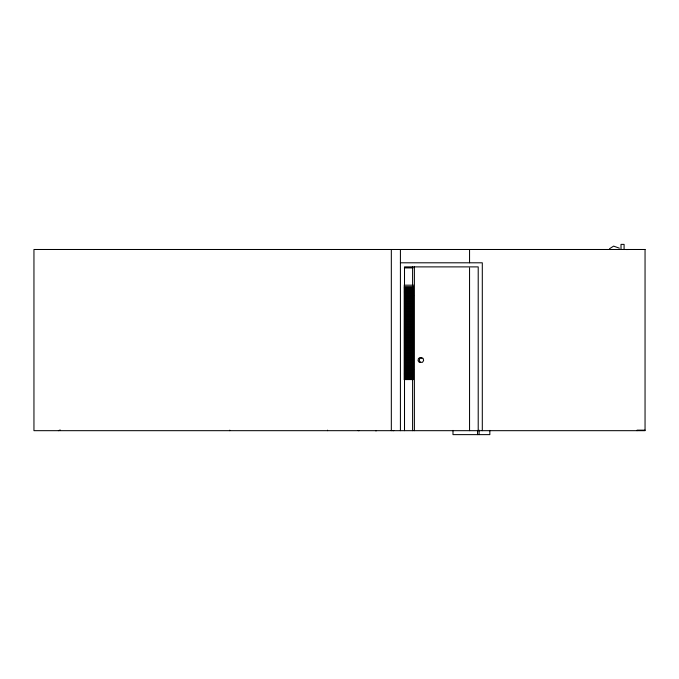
<?xml version="1.0" encoding="UTF-8"?>
<svg xmlns="http://www.w3.org/2000/svg" width="679" height="679" viewBox="0 0 679 679"><rect width="100%" height="100%" fill="white"/><g stroke="black" fill="none" stroke-linecap="round" stroke-linejoin="round"><path stroke-width="1.02" d="M609.504 248.743L613.629 246.112L619.375 248.183M375.529 430.749L376.421 430.749M393.09 430.749L393.769 430.503M626.327 249.524L628.881 249.49M400.415 262.798L482.302 262.798L482.302 430.673M404.311 267.916L412.985 267.916M404.039 285.18L413.545 285.18M404.039 286.716L413.545 286.716M404.039 287.455L413.545 287.455M404.039 288.473L413.545 288.473M404.412 288.558L412.866 288.558M404.039 289.5L413.545 289.5M404.039 290.527L413.545 290.527M404.039 291.546L413.545 291.546M404.412 291.631L412.891 291.631M404.039 292.573L413.545 292.573M404.412 292.649L413.129 292.649M404.039 293.591L413.545 293.591M404.039 294.618L413.545 294.618M404.039 295.645L413.545 295.645M413.621 295.721L405.168 295.721L405.168 369.418L413.621 369.418M404.039 296.664L413.545 296.664M404.039 297.691L413.545 297.691M404.039 298.709L413.545 298.709M404.039 299.736L413.545 299.736M404.039 300.763L413.545 300.763M404.039 301.782L413.545 301.782M404.039 302.809L413.545 302.809M404.039 303.827L413.545 303.827M404.039 304.854L413.545 304.854M404.039 305.881L413.545 305.881M404.039 306.9L413.545 306.9M404.039 307.927L413.545 307.927M404.039 308.945L413.545 308.945M404.039 309.972L413.545 309.972M404.039 310.999L413.545 310.999M404.039 312.017L413.545 312.017M404.039 313.044L413.545 313.044M404.039 314.071L413.545 314.071M404.039 315.09L413.545 315.09M404.039 316.117L413.545 316.117M404.039 317.135L413.545 317.135M404.039 318.162L413.545 318.162M404.039 319.189L413.545 319.189M404.039 320.208L413.545 320.208M404.039 321.235L413.545 321.235M404.039 322.253L413.545 322.253M404.039 323.28L413.545 323.28M404.039 324.307L413.545 324.307M404.039 325.326L413.545 325.326M404.039 326.353L413.545 326.353M404.039 327.371L413.545 327.371M404.039 328.398L413.545 328.398M404.039 329.425L413.545 329.425M404.039 330.444L413.545 330.444M404.039 331.471L413.545 331.471M404.039 332.489L413.545 332.489M404.039 333.516L413.545 333.516M404.039 334.543L413.545 334.543M404.039 335.562L413.545 335.562M404.039 336.589L413.545 336.589M404.039 337.607L413.545 337.607M404.039 338.634L413.545 338.634M404.039 339.661L413.545 339.661M404.039 340.68L413.545 340.68M404.039 341.707L413.545 341.707M404.039 342.725L413.545 342.725M404.039 343.752L413.545 343.752M404.039 344.779L413.545 344.779M404.039 345.798L413.545 345.798M404.039 346.825L413.545 346.825M404.039 347.843L413.545 347.843M404.039 348.87L413.545 348.87M404.039 349.897L413.545 349.897M404.039 350.916L413.545 350.916M404.039 351.943L413.545 351.943M404.039 352.961L413.545 352.961M404.039 353.988L413.545 353.988M404.039 355.015L413.545 355.015M404.039 356.034L413.545 356.034M404.039 357.061L413.545 357.061M404.039 358.079L413.545 358.079M404.039 359.106L413.545 359.106M404.039 360.133L413.545 360.133M404.039 361.152L413.545 361.152M404.039 362.179L413.545 362.179M404.039 363.197L413.545 363.197M404.039 364.224L413.545 364.224M404.039 365.251L413.545 365.251M404.039 366.27L413.545 366.27M404.039 367.297L413.545 367.297M404.039 368.315L413.545 368.315M404.039 369.342L413.545 369.342M404.039 370.369L413.545 370.369M404.039 371.388L413.545 371.388M404.039 372.415L413.545 372.415M404.039 373.433L413.545 373.433M404.412 373.518L412.891 373.518M404.039 374.46L413.545 374.46M404.412 374.536L412.883 374.536M404.039 375.487L413.545 375.487M404.039 376.506L413.545 376.506M404.039 377.532L413.545 377.532M404.039 378.559L413.545 378.559M404.039 379.578L413.545 379.578M645.05 430.163L637.08 430.163L637.08 430.673M358.181 430.503L358.86 430.749M421.897 358.385L420.14 357.485L418.434 358.512L418.069 360.693L419.316 362.382L422.474 362.306L423.62 360.532L423.127 358.385L421.37 357.485L419.664 358.512L419.299 360.693L420.547 362.382M624.086 249.49L624.086 244.372L621.013 244.372L621.013 249.49M489.839 430.401L489.839 434.628L452.986 434.628L452.986 430.401M479.544 430.673L479.094 430.163L479.094 434.628M478.211 430.673L478.211 266.889L404.506 266.889L404.506 430.673M477.558 430.401L477.558 434.628M469.554 249.49L469.554 262.798M469.554 267.916L469.554 430.673M414.385 266.889L414.385 430.673M412.594 266.889L412.594 430.673M400.415 249.49L400.415 430.673M391.325 249.49L391.325 430.673M327.533 430.163L327.533 430.673M229.782 430.163L229.782 430.673M58.377 430.673A86.335 86.335 0 0 1 60.227 429.994M645.05 249.49L33.95 249.49L33.95 430.673L645.05 430.673L645.05 249.49"/></g></svg>
